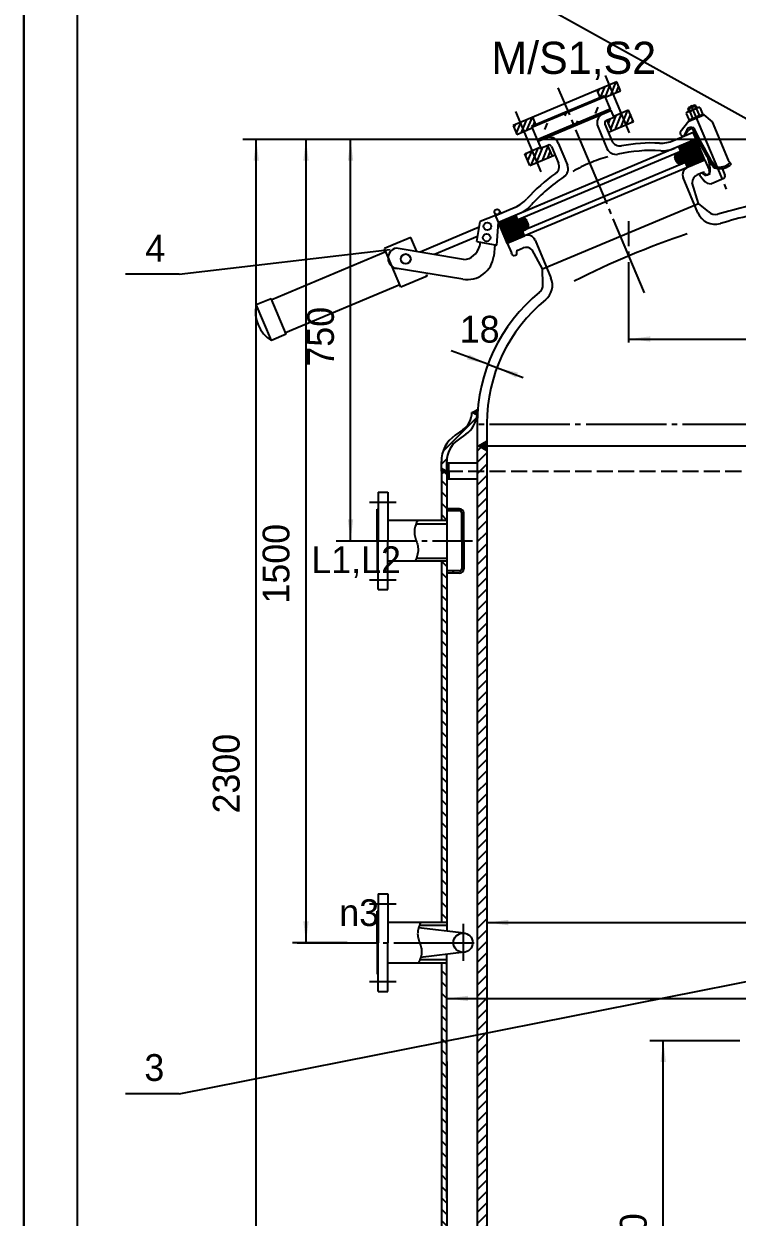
# Model space of a CAD drawing. Extents: x -917 to 561, y -220 to 621.
# Drawn here: x -32.8 to 100.4, y 216.4 to 439.2 of the extents above; entities that cross this region are included whole.
import ezdxf

# ---------------------------------------------------------------- set-up
doc = ezdxf.new("R2010")
doc.units = 0
doc.linetypes.add('DASHDOT', pattern=[18, 15, -1, 1, -1])
doc.linetypes.add('DASHED', pattern=[4, 3, -1])
doc.layers.get('0').update_dxf_attribs({"linetype": 'CONTINUOUS'})
for name, color, linetype in [('1', 7, 'CONTINUOUS'), ('2', 94, 'DASHDOT'), ('3', 2, 'DASHED'), ('70', 8, 'CONTINUOUS'), ('85', 7, 'CONTINUOUS')]:
    doc.layers.add(name, color=color, linetype=linetype)
doc.styles.get("Standard").update_dxf_attribs({"font": 'isocp.shx', "width": 0.707, "bigfont": 'hztxt.shx'})
doc.styles.add('STYLE1', font='cadt_en.shx', dxfattribs={"width": 0.799282, "bigfont": 'cadt_hz.shx'})
doc.styles.add('STYLE27', font='cadt_en.shx', dxfattribs={"width": 1.114043, "bigfont": 'cadt_hz.shx'})
doc.styles.add('STYLE28', font='cadt_en.shx', dxfattribs={"width": 1.115263, "bigfont": 'cadt_hz.shx'})
doc.dimstyles.get("Standard").update_dxf_attribs({"dimtxt": 3.5, "dimasz": 4, "dimexe": 2, "dimexo": 0, "dimgap": 1, "dimtad": 1, "dimtoh": 1, "dimdec": 4, "dimzin": 0, "dimtxsty": 'STANDARD', "dimcen": 0, "dimazin": 3, "dimtfac": 1, "dimtdec": 4, "dimtmove": 0, "dimatfit": 3, "dimtolj": 1, "dimtzin": 0})

# ---------------------------------------------------------------- blocks, each defined once
blk = doc.blocks.new('*U8')
for p, q in [((53.52, 361.19), (52.51, 360.18)), ((53.65, 361.04), (52.69, 360.07)), ((53.65, 360.13), (52.93, 360.85)), ((53.65, 360.41), (53.11, 360.95)), ((53.65, 360.7), (53.29, 361.06)), ((53.65, 360.98), (53.47, 361.16)), ((53.65, 361.26), (53.65, 361.26, 1)), ((52.18, 360.41), (52.15, 360.38)), ((52.43, 360.22), (52.22, 360.43)), ((52.85, 360.8), (52.33, 360.28)), ((53.1, 359.84), (52.4, 360.54)), ((53.65, 359.56), (52.58, 360.64)), ((53.65, 359.85), (52.75, 360.75)), ((53.65, 360.76), (52.87, 359.97)), ((53.65, 360.47), (53.05, 359.87)), ((53.65, 360.19), (53.23, 359.76)), ((53.65, 359.91), (53.4, 359.66)), ((53.65, 359.62), (53.58, 359.56))]:
    blk.add_line(p, q)
blk = doc.blocks.new('*U9')
for p, q in [((51.09, 366.68), (51.04, 366.63)), ((51.21, 366.53), (51.07, 366.67)), ((51.76, 367.07), (51.22, 366.53)), ((51.88, 366.14), (51.25, 366.77)), ((51.94, 366.96), (51.4, 366.42)), ((51.91, 366.4), (51.43, 366.88)), ((51.92, 366.66), (51.58, 366.32)), ((51.92, 366.67), (51.61, 366.98)), ((51.9, 366.36), (51.76, 366.22)), ((51.94, 366.93), (51.79, 367.08, 1))]:
    blk.add_line(p, q)
blk = doc.blocks.new('*U10')
for p, q in [((45.15, 355.93), (45.29, 356.07)), ((45.15, 355.65), (45.47, 355.97)), ((45.64, 355.41), (45.15, 355.9)), ((45.15, 355.37), (45.65, 355.86)), ((45.46, 355.31), (45.15, 355.62)), ((45.28, 355.21), (45.15, 355.34)), ((45.82, 355.52), (45.24, 356.1)), ((45.26, 355.19), (45.83, 355.76)), ((46, 355.62), (45.91, 355.71, 1)), ((45.93, 355.58), (46.01, 355.66))]:
    blk.add_line(p, q)
blk = doc.blocks.new('*U14')
for p, q in [((45.72, 355.46), (46.15, 355.02)), ((46.15, 352.9), (45.15, 353.9)), ((46.15, 350.78), (45.15, 351.78)), ((46.15, 348.66), (45.15, 349.66)), ((46.15, 346.54), (45.15, 347.54)), ((46.57, 348.24), (46.17, 348.64)), ((48.74, 348.19), (48.29, 348.64)), ((49.35, 347.58), (48.91, 348.03)), ((49.35, 345.46), (48.95, 345.86)), ((49.35, 343.34), (48.95, 343.74)), ((48.95, 341.62), (49.35, 341.22)), ((48.95, 339.5), (49.35, 339.1)), ((47.57, 336.64), (47.17, 337.04, 1)), ((48.95, 337.38), (49.26, 337.07))]:
    blk.add_line(p, q)
blk = doc.blocks.new('*U46')
for p, q in [((45.48, 359.41), (51.76, 365.69)), ((51.85, 359.41), (52.58, 360.14)), ((51.85, 357.29), (53.65, 359.09)), ((45.15, 356.96), (46.18, 357.99)), ((51.85, 355.17), (53.65, 356.97)), ((45.99, 355.67), (46.15, 355.84)), ((51.85, 353.05), (53.65, 354.85)), ((51.85, 350.93), (53.65, 352.73)), ((51.85, 348.81), (53.65, 350.61)), ((51.85, 346.69), (53.65, 348.49)), ((51.85, 344.56), (53.65, 346.36)), ((51.85, 342.44), (53.65, 344.24)), ((51.85, 340.32), (53.65, 342.12)), ((51.85, 338.2), (53.65, 340)), ((51.85, 336.08), (53.65, 337.88)), ((51.85, 333.96), (53.65, 335.76)), ((51.85, 331.84), (53.65, 333.64)), ((51.85, 329.72), (53.65, 331.52)), ((51.85, 327.59), (53.65, 329.39)), ((51.85, 325.47), (53.65, 327.27)), ((51.85, 323.35), (53.65, 325.15)), ((51.85, 321.23), (53.65, 323.03)), ((51.85, 319.11), (53.65, 320.91)), ((51.85, 316.99), (53.65, 318.79)), ((51.85, 314.87), (53.65, 316.67)), ((51.85, 312.75), (53.65, 314.55)), ((51.85, 310.62), (53.65, 312.42)), ((51.85, 308.5), (53.65, 310.3)), ((51.85, 306.38), (53.65, 308.18)), ((51.85, 304.26), (53.65, 306.06)), ((51.85, 302.14), (53.65, 303.94)), ((51.85, 300.02), (53.65, 301.82)), ((51.85, 297.9), (53.65, 299.7)), ((51.85, 295.77), (53.65, 297.57)), ((51.85, 293.65), (53.65, 295.45)), ((51.85, 291.53), (53.65, 293.33)), ((51.85, 289.41), (53.65, 291.21)), ((51.85, 287.29), (53.65, 289.09)), ((51.85, 285.17), (53.65, 286.97)), ((51.85, 283.05), (53.65, 284.85)), ((51.85, 280.93), (53.65, 282.73)), ((51.85, 278.8), (53.65, 280.6)), ((51.85, 276.68), (53.65, 278.48)), ((51.85, 274.56), (53.65, 276.36)), ((51.85, 272.44), (53.65, 274.24)), ((51.85, 270.32), (53.65, 272.12)), ((51.85, 268.2), (53.65, 270)), ((51.85, 266.08), (53.65, 267.88)), ((51.85, 263.95), (53.65, 265.75)), ((51.85, 261.83), (53.65, 263.63)), ((51.85, 259.71), (53.65, 261.51)), ((51.85, 257.59), (53.65, 259.39)), ((51.85, 255.47), (53.65, 257.27)), ((51.85, 253.35), (53.65, 255.15)), ((51.85, 251.23), (53.65, 253.03)), ((51.85, 249.11), (53.65, 250.91)), ((51.85, 246.98), (53.65, 248.78)), ((51.85, 244.86), (53.65, 246.66)), ((51.85, 242.74), (53.65, 244.54)), ((51.85, 240.62), (53.65, 242.42)), ((51.85, 238.5), (53.65, 240.3)), ((51.85, 236.38), (53.65, 238.18)), ((51.85, 234.26), (53.65, 236.06)), ((51.85, 232.13), (53.65, 233.93)), ((51.85, 230.01), (53.65, 231.81)), ((51.85, 227.89), (53.65, 229.69)), ((53.06, 226.98), (53.65, 227.57, 1))]:
    blk.add_line(p, q)
blk = doc.blocks.new('*U49')
for p, q in [((45.82, 225.74), (46.15, 225.41)), ((45.15, 224.28), (46.15, 223.28)), ((45.15, 222.16), (46.15, 221.16)), ((45.15, 220.04), (46.15, 219.04)), ((45.15, 217.92), (46.15, 216.92)), ((45.15, 215.8), (46.15, 214.8)), ((46.15, 212.68), (45.15, 213.68)), ((45.15, 211.56), (46.15, 210.56)), ((45.15, 209.44), (46.15, 208.44)), ((45.15, 207.31), (46.15, 206.31)), ((45.15, 205.19), (46.15, 204.19)), ((46.15, 202.07), (45.15, 203.07)), ((45.15, 200.95), (46.15, 199.95)), ((45.15, 198.83), (46.15, 197.83)), ((45.15, 196.71), (46.15, 195.71)), ((45.15, 194.59), (46.15, 193.59)), ((45.15, 192.47), (46.15, 191.47, 1))]:
    blk.add_line(p, q)
blk = doc.blocks.new('*U50')
for p, q in [((46.15, 263.59), (45.9, 263.84)), ((46.15, 261.47), (45.15, 262.47)), ((46.15, 259.35), (45.15, 260.35)), ((45.15, 258.23), (46.15, 257.23)), ((45.15, 256.1), (46.15, 255.1)), ((46.15, 252.98), (45.15, 253.98)), ((45.15, 251.86), (46.15, 250.86)), ((46.15, 248.74), (45.15, 249.74)), ((45.15, 247.62), (46.15, 246.62)), ((45.15, 245.5), (46.15, 244.5)), ((46.15, 242.38), (45.15, 243.38)), ((45.15, 241.26), (46.15, 240.26)), ((46.15, 238.13), (45.15, 239.13)), ((45.15, 237.01), (46.15, 236.01)), ((46.15, 233.89), (45.15, 234.89)), ((46.15, 231.77), (45.15, 232.77)), ((46.15, 229.65), (45.15, 230.65)), ((45.15, 228.53), (46.15, 227.53)), ((45.15, 226.41), (45.82, 225.74, 1))]:
    blk.add_line(p, q)
blk = doc.blocks.new('*U51')
for p, q in [((45.15, 338.84), (46.15, 337.84)), ((46.15, 335.71), (45.15, 336.71)), ((45.15, 334.59), (46.15, 333.59)), ((46.15, 331.47), (45.15, 332.47)), ((46.15, 329.35), (45.15, 330.35)), ((45.15, 328.23), (46.15, 327.23)), ((46.15, 325.11), (45.15, 326.11)), ((45.15, 323.99), (46.15, 322.99)), ((46.15, 320.87), (45.15, 321.87)), ((45.15, 319.74), (46.15, 318.74)), ((45.15, 317.62), (46.15, 316.62)), ((46.15, 314.5), (45.15, 315.5)), ((45.15, 313.38), (46.15, 312.38)), ((46.15, 310.26), (45.15, 311.26)), ((45.15, 309.14), (46.15, 308.14)), ((46.15, 306.02), (45.15, 307.02)), ((45.15, 304.9), (46.15, 303.9)), ((46.15, 301.77), (45.15, 302.77)), ((46.15, 299.65), (45.15, 300.65)), ((45.15, 298.53), (46.15, 297.53)), ((46.15, 295.41), (45.15, 296.41)), ((45.15, 294.29), (46.15, 293.29)), ((46.15, 291.17), (45.15, 292.17)), ((46.15, 289.05), (45.15, 290.05)), ((45.15, 287.92), (46.15, 286.92)), ((45.15, 285.8), (46.15, 284.8)), ((45.15, 283.68), (46.15, 282.68)), ((46.15, 280.56), (45.15, 281.56)), ((45.15, 279.44), (46.15, 278.44)), ((45.15, 277.32), (46.15, 276.32)), ((45.15, 275.2), (46.15, 274.2)), ((46.15, 272.08), (45.15, 273.08, 1))]:
    blk.add_line(p, q)
blk = doc.blocks.new('*U55')
for p, q in [((51.85, 225.77), (53.06, 226.98)), ((51.85, 223.65), (53.65, 225.45)), ((51.85, 221.53), (53.65, 223.33)), ((51.85, 219.41), (53.65, 221.21)), ((51.85, 217.29), (53.65, 219.09)), ((51.85, 215.16), (53.65, 216.96)), ((51.85, 213.04), (53.65, 214.84)), ((51.85, 210.92), (53.65, 212.72)), ((51.85, 208.8), (53.65, 210.6)), ((51.85, 206.68), (53.65, 208.48)), ((51.85, 204.56), (53.65, 206.36)), ((51.85, 202.44), (53.65, 204.24)), ((51.85, 200.32), (53.65, 202.12)), ((51.85, 198.19), (53.65, 199.99)), ((51.85, 196.07), (53.65, 197.87)), ((51.85, 193.95), (53.65, 195.75)), ((51.85, 191.83), (53.65, 193.63)), ((51.85, 189.71), (53.65, 191.51)), ((51.85, 187.59), (53.65, 189.39)), ((51.85, 185.47), (53.65, 187.27)), ((51.85, 183.34), (53.65, 185.14)), ((51.85, 181.22), (53.65, 183.02)), ((51.85, 179.1), (53.65, 180.9)), ((51.85, 176.98), (53.65, 178.78, 1))]:
    blk.add_line(p, q)
blk = doc.blocks.new('*U69')
for p, q in [((40.29, 345.36), (40.22, 345.1)), ((40.37, 345.62), (40.29, 345.36)), ((40.46, 345.86), (40.37, 345.62)), ((40.54, 346.08), (40.46, 345.86)), ((40.62, 346.27), (40.54, 346.08)), ((40.69, 346.44), (40.62, 346.27, 1)), ((40.13, 344.56), (40.12, 344.31)), ((40.12, 344.31), (40.13, 344.06)), ((40.17, 344.83), (40.13, 344.56)), ((40.13, 344.06), (40.16, 343.81)), ((40.16, 343.81), (40.2, 343.57)), ((40.22, 345.1), (40.17, 344.83)), ((40.2, 343.57), (40.26, 343.33)), ((40.26, 343.33), (40.33, 343.1)), ((40.33, 343.1), (40.4, 342.87)), ((40.4, 342.87), (40.48, 342.64)), ((40.48, 342.64), (40.55, 342.41)), ((40.55, 342.41), (40.62, 342.18)), ((40.62, 342.18), (40.69, 341.95)), ((40.69, 341.95), (40.75, 341.71)), ((40.75, 341.71), (40.79, 341.47)), ((40.79, 341.47), (40.82, 341.22)), ((40.82, 341.22), (40.83, 340.97)), ((40.83, 340.97), (40.82, 340.72)), ((40.33, 339), (40.27, 338.84)), ((40.41, 339.2), (40.33, 339)), ((40.5, 339.42), (40.41, 339.2)), ((40.58, 339.66), (40.5, 339.42)), ((40.66, 339.92), (40.58, 339.66)), ((40.73, 340.18), (40.66, 339.92)), ((40.79, 340.45), (40.73, 340.18)), ((40.82, 340.72), (40.79, 340.45))]:
    blk.add_line(p, q)
blk = doc.blocks.new('*D74')
for p, q in [((25.7, 417.64), (30.79, 417.64, 1)), ((28.2, 342.64), (28.2, 417.64)), ((25.5, 342.64), (30.7, 342.64))]:
    blk.add_line(p, q)
for points in [[(28.2, 417.64), (28.7, 413.64), (27.7, 413.64)], [(28.2, 342.64), (27.7, 346.64), (28.7, 346.64)]]:
    blk.add_solid(points)
at = {"style": 'STYLE1'}
blk.add_text('750', height=5, rotation=90, dxfattribs=at).set_placement((25.1, 375.17))
blk = doc.blocks.new('*U75')
blk.add_line((53.84, 375.61), (47, 378.15))
blk.add_solid([(53.84, 375.61), (49.92, 376.53), (50.26, 377.47)])
blk = doc.blocks.new('*U76')
blk.add_line((53.83, 375.61), (60.45, 373.14))
blk.add_solid([(55.52, 374.98), (59.45, 374.05), (59.1, 373.11)])
blk = doc.blocks.new('*D77')
for p, q in [((141.15, 377.83), (141.15, 384.01, 1)), ((80.15, 379.67), (80.15, 382.83)), ((80.15, 380.33), (141.15, 380.33))]:
    blk.add_line(p, q)
for points in [[(80.15, 380.33), (84.15, 380.83), (84.15, 379.83)], [(141.15, 380.33), (137.15, 379.83), (137.15, 380.83)]]:
    blk.add_solid(points)
at = {"style": 'STYLE1'}
blk.add_text('610', height=5, dxfattribs=at).set_placement((107.44, 383.42))
blk = doc.blocks.new('*D81')
for p, q in [((236.15, 355.64), (236.15, 254.73)), ((46.15, 249.82), (46.15, 259.73)), ((46.15, 257.23), (236.15, 257.23))]:
    blk.add_line(p, q)
for points in [[(46.15, 257.23), (50.15, 257.73), (50.15, 256.73)], [(236.15, 257.23), (232.15, 256.73), (232.15, 257.73)]]:
    blk.add_solid(points)
at = {"insert": (147.96, 258.66), "char_height": 5, "attachment_point": 7, "style": 'STYLE27'}
blk.add_mtext('%%c1900', dxfattribs=at)
blk = doc.blocks.new('*D82')
for p, q in [((53.65, 360.39), (53.65, 268.89)), ((228.65, 360.39), (228.65, 268.89)), ((53.65, 271.39), (228.65, 271.39))]:
    blk.add_line(p, q)
for points in [[(53.65, 271.39), (57.65, 271.89), (57.65, 270.89)], [(228.65, 271.39), (224.65, 270.89), (224.65, 271.89)]]:
    blk.add_solid(points)
at = {"insert": (147.96, 272.82), "char_height": 5, "attachment_point": 7, "style": 'STYLE28'}
blk.add_mtext('%%c1750', dxfattribs=at)
blk = doc.blocks.new('*U93')
for p, q in [((40.74, 269.56), (40.73, 269.3)), ((40.77, 269.83), (40.74, 269.56)), ((40.82, 270.09), (40.77, 269.83)), ((40.89, 270.36), (40.82, 270.09)), ((40.97, 270.61), (40.89, 270.36)), ((41.05, 270.86), (40.97, 270.61)), ((41.13, 271.08), (41.05, 270.86)), ((41.21, 271.27), (41.13, 271.08)), ((41.28, 271.44), (41.21, 271.27, 1)), ((40.73, 269.3), (40.74, 269.05)), ((40.74, 269.05), (40.77, 268.81)), ((40.77, 268.81), (40.82, 268.57)), ((40.82, 268.57), (40.88, 268.33)), ((40.88, 268.33), (40.94, 268.1)), ((40.94, 268.1), (41.02, 267.87)), ((41.02, 267.87), (41.1, 267.64)), ((41.1, 267.64), (41.17, 267.41)), ((41.17, 267.41), (41.25, 267.18)), ((41.25, 267.18), (41.31, 266.95)), ((41.37, 265.19), (41.3, 264.92)), ((41.31, 266.95), (41.37, 266.71)), ((41.37, 266.71), (41.42, 266.47)), ((41.42, 265.45), (41.37, 265.19)), ((41.42, 266.47), (41.45, 266.23)), ((41.45, 265.72), (41.42, 265.45)), ((41.45, 266.23), (41.46, 265.98)), ((41.46, 265.98), (41.45, 265.72)), ((40.98, 264.01), (40.91, 263.84)), ((41.06, 264.2), (40.98, 264.01)), ((41.14, 264.42), (41.06, 264.2)), ((41.22, 264.66), (41.14, 264.42)), ((41.3, 264.92), (41.22, 264.66))]:
    blk.add_line(p, q)
blk = doc.blocks.new('*D94')
for p, q in [((17.39, 417.64), (104.36, 417.64, 1)), ((19.89, 267.64), (19.89, 417.64)), ((27.59, 267.64), (17.39, 267.64))]:
    blk.add_line(p, q)
for points in [[(19.89, 417.64), (20.39, 413.64), (19.39, 413.64)], [(19.89, 267.64), (19.39, 271.64), (20.39, 271.64)]]:
    blk.add_solid(points)
at = {"style": 'STYLE1'}
blk.add_text('1500', height=5, rotation=90, dxfattribs=at).set_placement((16.79, 330.94))
blk = doc.blocks.new('*D96')
for p, q in [((8.1, 417.64), (41.55, 417.64, 1)), ((10.6, 187.64), (10.6, 417.64))]:
    blk.add_line(p, q)
blk.add_solid([(10.6, 417.64), (11.1, 413.64), (10.1, 413.64)])
at = {"style": 'STYLE1'}
blk.add_text('2300', height=5, rotation=90, dxfattribs=at).set_placement((7.5, 291.76))
blk = doc.blocks.new('*D185')
for p, q in [((100.84, 249.34), (84.07, 249.34)), ((86.57, 169.34), (86.57, 249.34)), ((140.53, 169.34), (84.07, 169.34))]:
    blk.add_line(p, q)
for points in [[(86.57, 249.34), (87.07, 245.34), (86.07, 245.34)], [(86.57, 169.34), (86.07, 173.34), (87.07, 173.34)]]:
    blk.add_solid(points)
at = {"style": 'STYLE1'}
blk.add_text('800', height=5, rotation=90, dxfattribs=at).set_placement((83.47, 205.98))
blk = doc.blocks.new('*U187')
for p, q in [((76.63, 427.78), (75.71, 425.53)), ((77.67, 428.22), (76.71, 425.86)), ((74.54, 426.9), (74.35, 426.44)), ((75.59, 427.34), (74.79, 425.39)), ((78.24, 427.5), (77.75, 426.3)), ((74.35, 423.61), (73.87, 422.44)), ((91.29, 423.49), (91.55, 422.86)), ((92.39, 423.95), (92.66, 423.32)), ((60.98, 421.21), (60.02, 418.85)), ((62.03, 421.64), (61.06, 419.29)), ((68.39, 422.47), (68.2, 422.01)), ((70.55, 421.05), (70.37, 420.59)), ((76.6, 421.37), (76.28, 420.57)), ((77.75, 422.07), (76.72, 419.52)), ((78.8, 422.51), (77.51, 419.36)), ((79.84, 422.94), (78.56, 419.8)), ((80.44, 422.29), (79.6, 420.24)), ((80.87, 421.24), (80.64, 420.68)), ((58.9, 420.33), (58.69, 419.82)), ((59.94, 420.77), (59.13, 418.78)), ((62.27, 420.12), (62.58, 420.89)), ((64.89, 420.62), (64.41, 419.44, 1)), ((89.89, 415.34), (90.43, 416.65)), ((90.16, 416.54), (91.47, 416)), ((90.28, 415.5), (90.82, 416.81)), ((90.55, 416.7), (91.86, 416.17)), ((90.67, 415.67), (91.21, 416.98)), ((90.94, 416.87), (92.25, 416.33)), ((91.07, 415.83), (91.6, 417.14)), ((91.34, 417.03), (92.64, 416.5)), ((91.46, 416), (91.99, 417.31)), ((91.73, 417.2), (93.04, 416.66)), ((91.84, 413.77), (93.02, 416.66)), ((91.85, 416.16), (92.38, 417.47)), ((92.12, 417.36), (92.95, 417.02)), ((92.24, 416.33), (92.73, 417.54)), ((92.51, 417.52), (92.79, 417.41)), ((92.63, 416.49), (92.9, 417.15)), ((93.02, 416.66), (93.06, 416.76)), ((93.04, 416.66), (93.12, 416.63)), ((61.07, 415.06), (60.88, 414.61)), ((61.32, 413.57), (62.11, 415.5)), ((63.15, 415.93), (61.87, 412.79)), ((62.91, 413.23), (64.09, 416.11)), ((65.04, 416.33), (63.95, 413.67)), ((65, 414.11), (65.48, 415.29)), ((88.75, 414.14), (89.1, 415)), ((91.22, 413.51), (88.76, 414.52)), ((88.88, 414.79), (91.61, 413.68)), ((88.91, 413.73), (89.5, 415.18)), ((89.08, 413.35), (89.89, 415.34)), ((92, 413.84), (89.13, 415.01)), ((89.31, 413.11), (90.28, 415.5)), ((89.52, 416.15), (90.69, 415.68)), ((92.4, 414.01), (89.52, 415.18)), ((89.55, 416.09), (89.64, 416.32)), ((89.58, 412.99), (90.67, 415.67)), ((89.68, 415.76), (90.3, 415.51)), ((89.71, 415.69), (90.04, 416.49)), ((89.77, 416.37), (91.08, 415.84)), ((89.85, 415.37), (89.91, 415.35)), ((89.9, 412.98), (91.07, 415.83)), ((89.91, 415.35), (92.79, 414.17)), ((90.28, 413.12), (91.46, 416)), ((93.18, 414.33), (90.3, 415.51)), ((90.67, 413.28), (91.85, 416.16)), ((90.69, 415.68), (93.57, 414.5)), ((91.06, 413.45), (92.24, 416.33)), ((91.08, 415.84), (93.94, 414.67)), ((91.45, 413.61), (92.63, 416.49)), ((93.77, 415.06), (91.47, 416)), ((91.86, 416.17), (93.61, 415.45)), ((92.24, 413.94), (93.23, 416.37)), ((93.44, 415.85), (92.25, 416.33)), ((92.63, 414.1), (93.39, 415.97)), ((92.64, 416.5), (93.28, 416.24)), ((92.87, 413.12), (93.41, 414.43)), ((93.02, 414.27), (93.56, 415.58)), ((93.18, 414.33), (94.27, 413.89)), ((93.27, 413.29), (93.8, 414.6)), ((93.41, 414.43), (93.72, 415.19)), ((93.57, 414.5), (94.1, 414.28)), ((93.66, 413.45), (94.05, 414.41)), ((93.8, 414.6), (93.88, 414.8)), ((88.74, 414.2), (90.83, 413.35)), ((90.44, 413.18), (88.87, 413.83)), ((90.05, 413.02), (89.04, 413.43)), ((90.83, 413.35), (92.14, 412.81)), ((90.83, 413.02), (91.75, 412.65)), ((90.86, 412.96), (91.06, 413.45)), ((91, 412.63), (91.36, 412.49)), ((91.03, 412.57), (91.45, 413.61)), ((91.22, 413.51), (92.53, 412.98)), ((91.31, 412.47), (91.84, 413.77)), ((91.61, 413.68), (92.92, 413.14)), ((91.7, 412.63), (92.24, 413.94)), ((92, 413.84), (93.31, 413.31)), ((92.09, 412.79), (92.63, 414.1)), ((92.4, 414.01), (93.7, 413.47)), ((92.48, 412.96), (93.02, 414.27)), ((92.79, 414.17), (94.1, 413.64)), ((94.05, 413.62), (94.21, 414.02)), ((57.82, 401.87), (58.35, 403.18)), ((58.21, 402.03), (58.74, 403.34)), ((58.48, 403.23), (59.3, 402.9)), ((58.6, 402.2), (59.09, 403.39)), ((58.87, 403.39), (59.13, 403.29)), ((55.86, 402.03), (57.05, 401.54)), ((55.9, 401.94), (56, 402.19)), ((56.03, 401.64), (56.66, 401.38)), ((56.07, 401.55), (56.4, 402.35)), ((56.13, 402.24), (57.44, 401.71)), ((56.19, 401.25), (56.27, 401.22)), ((56.23, 401.15), (56.25, 401.21)), ((56.25, 401.21), (56.79, 402.52)), ((59.15, 400.04), (56.27, 401.22)), ((56.39, 400.76), (56.64, 401.37)), ((56.52, 402.41), (57.83, 401.87)), ((56.56, 400.37), (57.03, 401.54)), ((56.64, 401.37), (57.18, 402.68)), ((56.66, 401.38), (59.54, 400.2)), ((56.72, 399.98), (57.43, 401.7)), ((56.89, 399.59), (57.82, 401.87)), ((56.91, 402.57), (58.22, 402.04)), ((57.03, 401.54), (57.57, 402.85)), ((57.05, 399.2), (58.21, 402.03)), ((59.93, 400.37), (57.05, 401.54)), ((57.3, 402.74), (58.61, 402.2)), ((57.42, 399.31), (58.6, 402.2)), ((57.43, 401.7), (57.96, 403.01)), ((57.44, 401.71), (60.32, 400.53)), ((57.7, 402.9), (59.01, 402.37)), ((57.81, 399.48), (58.99, 402.36)), ((60.71, 400.7), (57.83, 401.87)), ((58.09, 403.06), (59.4, 402.53)), ((58.21, 399.64), (59.38, 402.52)), ((61.08, 400.87), (58.22, 402.04)), ((58.6, 399.81), (59.77, 402.69)), ((58.61, 402.2), (61.31, 401.1)), ((58.99, 402.36), (59.25, 403)), ((58.99, 399.97), (60.16, 402.85)), ((61.41, 401.38), (59.01, 402.37)), ((59.38, 400.14), (60.5, 402.88)), ((59.38, 402.52), (59.42, 402.61)), ((59.4, 402.53), (61.41, 401.71)), ((59.77, 400.3), (60.78, 402.78)), ((61.26, 402.09), (59.79, 402.69)), ((60.16, 400.47), (61.02, 402.58)), ((61.09, 402.49), (60.19, 402.85)), ((60.55, 400.63), (61.2, 402.22)), ((60.94, 400.79), (61.37, 401.83)), ((58.76, 399.87), (56.36, 400.86)), ((56.52, 400.46), (58.37, 399.71)), ((57.97, 399.55), (56.68, 400.07)), ((57.58, 399.38), (56.85, 399.68)), ((57.01, 399.29), (57.19, 399.22)), ((57.18, 398.9), (58.11, 398.52)), ((57.19, 399.22), (58.5, 398.68)), ((57.22, 398.81), (57.42, 399.31)), ((57.38, 398.42), (57.81, 399.48)), ((57.58, 399.38), (58.89, 398.85)), ((57.67, 398.33), (58.21, 399.64)), ((57.97, 399.55), (59.28, 399.01)), ((58.06, 398.5), (58.6, 399.81)), ((58.37, 399.71), (59.67, 399.18)), ((58.45, 398.66), (58.99, 399.97)), ((58.76, 399.87), (60.07, 399.34)), ((58.84, 398.83), (59.38, 400.14)), ((59.15, 400.04), (60.46, 399.5)), ((59.24, 398.99), (59.77, 400.3)), ((59.54, 400.2), (60.61, 399.77)), ((59.63, 399.16), (60.16, 400.47)), ((59.93, 400.37), (60.45, 400.16)), ((60.02, 399.32), (60.4, 400.26)), ((60.41, 399.48), (60.57, 399.87)), ((57.34, 398.51), (57.72, 398.35))]:
    blk.add_line(p, q)
at = {"layer": '2'}
for p, q in [((75.71, 429.52), (80.21, 418.83, 6.28)), ((91.73, 423.99), (98.62, 407.58)), ((59.01, 422.8), (63.75, 411.54))]:
    blk.add_line(p, q, dxfattribs=at)
at = {"layer": '70'}
for p, q in [((77.9, 428.31), (58.54, 420.18)), ((78.6, 426.65), (77.9, 428.31)), ((75.63, 425.73), (61.98, 420)), ((75.7, 425.55), (62.06, 419.81)), ((74.8, 425.38), (74.22, 426.76)), ((75.63, 425.73), (76.67, 423.24)), ((75.74, 425.45), (78.6, 426.65)), ((76.67, 423.24), (63.03, 417.51)), ((76.79, 422.96), (76.67, 423.24)), ((93.21, 423.55), (91, 422.63)), ((92.66, 423.85), (91.18, 423.23)), ((91.29, 423.49), (91.18, 423.23)), ((91.18, 423.23), (91.37, 422.78)), ((92.39, 423.95), (91.29, 423.49)), ((92.66, 423.85), (92.39, 423.95)), ((92.66, 423.85), (92.84, 423.4)), ((92.79, 423.26), (93.28, 422.09, 6.28)), ((93.42, 423.53), (93.21, 423.55)), ((93.42, 423.53), (93.91, 422.36, 6.28)), ((62.81, 420.35), (62.23, 421.73)), ((63.14, 417.23), (76.79, 422.96)), ((76.79, 422.96), (75.31, 422.34)), ((76.79, 422.96), (77.33, 421.67)), ((91.33, 421.02), (89.75, 418.97)), ((91, 422.63), (90.87, 422.45)), ((90.87, 422.45), (91.36, 421.29, 6.28)), ((94.08, 422.31), (91.28, 421.14)), ((91.33, 421.02), (91.28, 421.14)), ((91.33, 421.02), (94.13, 422.2)), ((91.57, 421.26), (91.36, 421.29)), ((91.51, 422.72), (92, 421.56)), ((93.78, 422.19), (91.57, 421.26)), ((93.91, 422.36), (93.78, 422.19, 6.28)), ((94.13, 422.2), (94.08, 422.31)), ((94.13, 422.2), (95.68, 420.87)), ((58.54, 420.18), (59.24, 418.52)), ((59.24, 418.52), (62.1, 419.72)), ((61.98, 420), (63.03, 417.51, 6.28)), ((74.35, 419.99), (76.07, 415.9, 6.28)), ((75.68, 420.44), (76.98, 417.34, 6.28)), ((92.16, 418.9), (88.49, 417.35)), ((90.97, 419.4), (90.42, 418.18, 6.28)), ((90.42, 418.18), (91.21, 419.22)), ((92.71, 417.61), (92.16, 418.9, 6.28)), ((92.16, 418.9), (92.19, 418.82)), ((95.68, 420.87), (98.69, 413.69)), ((93.09, 416.69), (56.21, 401.19)), ((63.03, 417.51), (63.14, 417.23)), ((63.14, 417.23), (64.62, 417.85)), ((63.14, 417.23), (63.69, 415.94)), ((66.98, 416.89), (68.69, 412.8)), ((92.71, 417.61), (84.12, 414)), ((89.22, 415.06), (93.09, 416.69, 6.28)), ((93.09, 416.69), (92.71, 417.61, 6.28)), ((93.94, 414.66), (93.09, 416.69, 6.28)), ((93.94, 414.66), (57.07, 399.16)), ((88.73, 415.94), (59.8, 403.78, 6.28)), ((65.72, 416.25), (67.02, 413.16)), ((89.87, 415.33), (89.48, 416.25, 6.28)), ((93.94, 414.66), (90.07, 413.03)), ((94.33, 413.73), (93.94, 414.66)), ((94.33, 413.73), (57.45, 398.24)), ((89.02, 413.46), (88.79, 414.01, 6.28)), ((91.1, 412.38), (90.72, 413.3)), ((94.33, 413.73), (91.1, 412.38)), ((94.33, 413.73), (95.11, 411.89)), ((97.56, 412.16), (98.08, 410.93, 6.28)), ((98.69, 413.69), (99.26, 412.94)), ((99.22, 412.99), (98.97, 412.71)), ((94, 411.43), (92.89, 410.96, 6.28)), ((93.32, 410.96), (94.23, 409.83)), ((93.79, 411.28), (94.34, 410.93)), ((95.18, 411.71), (95.11, 411.89)), ((97.87, 410.29), (95.56, 409.32)), ((93.17, 405.65), (91.99, 409.51)), ((55.83, 402.12), (64.41, 405.72)), ((64.04, 393.42), (93.17, 405.65)), ((55.28, 403.41), (52.37, 402.26)), ((55.09, 403.87), (55.32, 403.33)), ((55.83, 402.12), (55.21, 403.59)), ((55.28, 403.41), (58.96, 404.95)), ((56.01, 404.25), (56.21, 403.79)), ((59.44, 402.55), (59.05, 403.47, 6.28)), ((52.2, 401.18), (41.17, 396.55, 6.28)), ((51.79, 398.55), (52.37, 402.26)), ((55.51, 397.86), (55.83, 402.12)), ((56.21, 401.19), (55.83, 402.12)), ((60.09, 402.82), (56.21, 401.19)), ((57.07, 399.16), (56.21, 401.19, 6.28)), ((61.37, 401.84), (61.13, 402.39)), ((39.46, 399.29), (36.19, 397.91)), ((40.57, 396.65), (39.46, 399.29)), ((51.93, 399.47), (43.89, 396.09)), ((57.07, 399.16), (60.94, 400.79)), ((57.45, 398.24), (57.07, 399.16)), ((57.45, 398.24), (60.68, 399.6)), ((60.68, 399.6), (60.29, 400.52, 6.28)), ((34.82, 396.6), (13.49, 387.64)), ((36.19, 397.91), (34.56, 397.22)), ((37.58, 390.03), (34.56, 397.22)), ((49.31, 395.17), (36.72, 397.3)), ((51.79, 398.55), (55.51, 397.86)), ((52.37, 398.44), (52.25, 397.59, 6.28)), ((55.16, 397.93), (54.95, 395.77)), ((57.45, 398.24), (58.23, 396.4)), ((59.33, 396.86), (60.44, 397.33, 6.28)), ((64.04, 393.42), (62.11, 396.96, 6.28)), ((58.31, 396.21), (58.23, 396.4)), ((49.18, 391.5), (36.53, 393.57)), ((42.49, 392.09), (37.58, 390.03, 6.28)), ((42.49, 392.09), (42.38, 392.35)), ((37.41, 390.45), (16.07, 381.49)), ((10.61, 386.75), (13.37, 387.91)), ((16.19, 381.21), (13.37, 387.91)), ((13.42, 380.05), (10.61, 386.75, 6.28)), ((16.19, 381.21), (13.42, 380.05))]:
    blk.add_line(p, q, dxfattribs=at)
for centre, radius in [((55.55, 404.06), 0.5), ((53.75, 401.37), 0.719), ((53.61, 399.25), 0.701), ((38.5, 395.27), 0.928)]:
    blk.add_circle(centre, radius, dxfattribs=at)
for centre, radius, start, end in [((92.99, 420.98), 2.29, 95.1987, 130.3747), ((93.3, 422.93), 0.613, 78.4025, 147.1709), ((76.01, 420.68), 1.8, 112.8195, 202.7867), ((91.38, 422.12), 0.613, 78.4025, 147.1709), ((91.48, 421.89), 0.613, 258.4025, 327.1709), ((91.79, 423.84), 2.29, 275.1987, 310.3747), ((93.4, 422.69), 0.613, 258.4025, 327.1709), ((90.39, 418.83), 0.655, 167.9547, 272.114), ((91.82, 418.77), 1.06, 64.0172, 143.5168), ((91.82, 418.77), 0.761, 71.5322, 143.5168), ((142.11, 442.46), 55.07, 204.6465, 213.2059), ((142.11, 442.46), 54.77, 204.5236, 213.0942), ((65.32, 416.19), 1.8, 22.7867, 112.7539), ((78.46, 417.96), 1.6, 202.7867, 280.6788), ((84.49, 385.94), 30.98, 87.4134, 100.6788), ((86.16, 422.89), 6, 267.4134, 292.7867), ((77.73, 416.59), 1.8, 202.7867, 282.2777), ((84.49, 385.52), 30, 86.9448, 102.2777), ((86.41, 421.47), 6, 266.9448, 292.7867), ((89.53, 414.32), 0.8, 112.7867, 202.7867), ((65.55, 412.54), 1.6, 304.8946, 382.7867), ((67.03, 412.1), 1.8, 303.2957, 382.7867), ((89.76, 413.77), 0.8, 202.7867, 292.7867), ((91.69, 411), 1.5, 112.7867, 202.7867), ((89.14, 411.92), 6.18, 353.8039, 379.6636), ((97.09, 415.45), 3.32, 251.5089, 304.5085), ((97.08, 415.32), 2.89, 252.8529, 313.0913), ((84.19, 385.82), 30.98, 124.8946, 138.16), ((84.49, 385.52), 30, 123.2957, 138.6286), ((93.49, 409.58), 1.5, 112.7867, 182.9878), ((93.76, 410.82), 0.461, 87.1305, 162.9434), ((94.08, 411.24), 0.2, 22.7867, 112.7867), ((95.4, 410.89), 1.58, 215.712, 276.0292), ((94.72, 411.51), 0.5, 202.7867, 382.7867), ((94.52, 411.96), 1.05, 260.1221, 317.6719), ((97.57, 410.74), 0.545, 303.847, 379.8004), ((56.64, 410.48), 6, 292.7867, 318.16), ((57.47, 409.32), 6, 292.7867, 318.6286), ((60.4, 402.08), 0.8, 22.7867, 112.7867), ((60.63, 401.53), 0.8, 292.7867, 382.7867), ((61.26, 398.22), 1.5, 22.7867, 112.7867), ((37.13, 395.41), 1.93, 102.1694, 262.8907), ((49.13, 398.38), 3.22, 273.243, 345.6744), ((58.77, 396.41), 0.5, 202.7867, 382.7867), ((59.41, 396.68), 0.2, 112.7867, 202.7867), ((61.01, 395.94), 1.5, 42.5856, 112.7867), ((49.99, 396.43), 5, 260.6873, 352.4227), ((16.68, 385.36), 6.23, 167.1119, 238.4615)]:
    blk.add_arc(centre, radius, start, end, dxfattribs=at)
at = {"layer": '85'}
for p, q in [((75.7, 425.55), (75.74, 425.45)), ((77.51, 421.75), (75.95, 421.09, 6.28)), ((76.04, 421.13), (76.89, 419.1)), ((80.11, 423.06), (77.44, 421.93)), ((77.44, 421.93), (77.51, 421.75)), ((81.04, 420.85), (80.11, 423.06)), ((81.04, 420.85), (76.34, 418.87, 6.28)), ((60.75, 414.92), (63.42, 416.05)), ((61.68, 412.71), (60.75, 414.92)), ((61.68, 412.71), (66.38, 414.69)), ((63.42, 416.05), (63.5, 415.86)), ((63.5, 415.86), (65.07, 416.52)), ((63.5, 415.86), (65.07, 416.52, 6.28)), ((64.98, 416.48), (65.83, 414.45))]:
    blk.add_line(p, q, dxfattribs=at)
for centre, radius, start, end in [((76.14, 420.63), 0.5, 112.7867, 202.7867), ((65.26, 416.06), 0.5, 22.7867, 112.7867), ((84.49, 385.52), 30, 106.0441, 112.7867), ((84.49, 385.52), 30, 112.7867, 119.5293)]:
    blk.add_arc(centre, radius, start, end, dxfattribs=at)

msp = doc.modelspace()

# ---------------------------------------------------------------- linework, layer by layer
for p, q in [((-32.77011, -220.16859), (-32.77011, 620.83141)), ((-32.77011, 620.83141), (-32.77011, -220.16859, 1)), ((-3.78761, 480.29488), (103.30275, 420.81044, 1)), ((-3.78761, 392.43602), (35.61087, 397.0208, 1)), ((-3.78761, 239.43255), (141.153, 268.1231))]:
    msp.add_line(p, q)
at = {"layer": '1'}
for p, q in [((-22.77011, -210.16859), (-22.77011, 595.83141)), ((93.03977, 403.90061), (90.28894, 410.44883)), ((64.03694, 393.41589), (93.17065, 405.65462)), ((95.07571, 404.043), (93.17065, 405.65462)), ((62.64426, 398.79666), (65.61838, 391.71691)), ((-3.78761, 392.43602), (-13.78761, 392.43602, 1)), ((64.08583, 390.50063), (64.03694, 393.41589)), ((51.02303, 366.63983), (50.853, 366.63983)), ((51.02303, 366.63983), (51.9594, 367.18044)), ((51.02303, 366.63983), (51.89096, 366.13874)), ((49.14731, 363.36323), (47.71154, 362.35789)), ((51.853, 364.59158), (51.853, 360.38983)), ((53.653, 364.59158), (53.653, 360.38983)), ((49.72088, 362.54407), (48.28512, 361.53874, 6.28319)), ((49.72088, 362.54407), (48.28512, 361.53874)), ((52.13873, 360.38983), (53.653, 361.2641, 6.28319)), ((51.853, 360.38983), (51.853, 219.92507, 6.28319)), ((51.853, 360.38983), (136.403, 360.38983)), ((52.13873, 360.38983), (53.653, 359.51557)), ((53.653, 360.38983), (53.653, 219.92507)), ((45.153, 355.63983), (45.153, 357.44298)), ((46.153, 355.63983), (46.153, 357.44298)), ((51.853, 357.13983), (46.153, 357.13983)), ((46.553, 355.63983), (46.553, 357.13983)), ((46.03493, 355.63983), (45.153, 356.14902, 6.28319)), ((46.03493, 355.63983), (45.153, 355.13065)), ((45.153, 355.63983), (46.153, 355.63983)), ((45.153, 355.63983), (45.153, 346.43933)), ((45.153, 355.63983), (45.153, 346.43933)), ((46.153, 355.63983), (46.153, 269.81682)), ((46.153, 355.63983), (46.153, 269.81682)), ((46.553, 355.63983), (46.553, 354.13983)), ((51.853, 354.13983), (46.153, 354.13983)), ((33.3525, 351.73883), (35.1525, 351.73883)), ((33.3525, 351.73883), (33.3525, 342.63983)), ((35.1525, 351.73883), (35.1525, 342.63983)), ((33.153, 348.53933), (33.3525, 348.53933)), ((33.153, 342.63983), (33.153, 348.53933)), ((48.5525, 348.63983), (46.153, 348.63983)), ((48.5531, 348.24083), (46.153, 348.24083)), ((48.9521, 342.63983), (48.9521, 347.84183)), ((49.352, 342.63983), (49.352, 347.84033, 6.28319)), ((46.153, 346.43933), (35.1525, 346.43933, 6.28319)), ((40.4492, 345.83933), (46.153, 345.83933)), ((33.153, 342.63983), (33.153, 336.74033)), ((33.3525, 333.54083), (33.3525, 342.63983)), ((35.1525, 333.54083), (35.1525, 342.63983)), ((48.9521, 342.63983), (48.9521, 337.43783)), ((49.352, 342.63983), (49.352, 337.43933)), ((46.153, 338.84033), (35.1525, 338.84033)), ((40.50309, 339.44033), (46.153, 339.44033)), ((45.153, 338.84033), (45.153, 271.43933)), ((45.153, 338.84033), (45.153, 271.43933)), ((33.153, 336.74033), (33.3525, 336.74033)), ((48.5531, 337.03883), (46.153, 337.03883, 6.28319)), ((48.5525, 336.63983), (46.153, 336.63983)), ((33.3525, 333.54083), (35.1525, 333.54083)), ((33.3525, 276.73883), (35.1525, 276.73883)), ((33.3525, 276.73883), (33.3525, 267.63983)), ((35.1525, 276.73883), (35.1525, 267.63983)), ((33.3525, 273.53933), (33.153, 273.53933)), ((33.153, 267.63983), (33.153, 273.53933)), ((46.153, 271.43933), (35.1525, 271.43933)), ((49.42484, 269.42721), (40.91642, 270.44039)), ((46.153, 270.83933), (41.04609, 270.83933)), ((33.153, 267.63983), (33.153, 261.74033)), ((33.3525, 258.54083), (33.3525, 267.63983)), ((35.1525, 258.54083), (35.1525, 267.63983)), ((49.42484, 265.85246), (41.28771, 264.88349)), ((46.153, 219.92507), (46.153, 265.46285)), ((46.153, 263.84033), (35.1525, 263.84033)), ((46.153, 264.44033), (41.14461, 264.44033)), ((45.153, 263.84033), (45.153, 191.43933)), ((45.153, 263.84033), (45.153, 251.43933)), ((33.3525, 261.74033), (33.153, 261.74033)), ((33.3525, 258.54083), (35.1525, 258.54083)), ((46.153, 245.46285), (46.153, 219.92507)), ((-3.78761, 239.43255), (-13.78761, 239.43255, 1)), ((46.153, 219.92507), (46.153, 195.41682)), ((46.153, 219.92507), (46.153, 189.81682)), ((51.853, 219.92507), (51.853, 172.38809, 6.28319)), ((53.653, 219.92507), (53.653, 172.38809, 6.28319))]:
    msp.add_line(p, q, dxfattribs=at)
msp.add_circle((49.212, 267.63983), 1.8, dxfattribs=at)
for centre, radius, start, end in [((141.153, 250.63983), 159.3, 102.0095388, 106.1884488), ((96.2666, 405.25617), 3.5, 202.7867001, 286.1884488), ((96.2666, 405.25617), 1.7, 225.5307746, 286.1884488), ((141.153, 250.63983), 157.5, 102.0095388, 106.1884488), ((141.153, 250.63983), 157.5, 108.5532776, 116.8755941), ((62.39155, 390.36135), 1.7, 309.1921746, 364.6995199), ((62.39155, 390.36135), 3.5, 309.1921746, 382.7867001), ((83.403, 364.59158), 31.55, 129.1921746, 180), ((83.403, 364.59158), 29.75, 129.1921746, 180), ((46.853, 366.63983), 4, 305, 360), ((46.853, 366.63983), 5, 305, 354.6455283), ((51.153, 357.44298), 6, 125, 180), ((51.153, 357.44298), 5, 125, 180), ((48.5525, 347.84033), 0.7995, 0, 90), ((48.5531, 347.84183), 0.399, 0, 90), ((48.5525, 337.43933), 0.7995, 270, 360), ((48.5531, 337.43783), 0.399, 270, 360)]:
    msp.add_arc(centre, radius, start, end, dxfattribs=at)
at = {"layer": '2'}
for p, q in [((83.0461, 388.96056), (66.98329, 427.19732)), ((80.153, 379.66683), (80.153, 402.34343)), ((141.153, 364.38983), (51.853, 364.38983, 6.28319)), ((31.76733, 349.88933), (36.74363, 349.88933)), ((25.502, 342.63983), (50.95057, 342.63983)), ((31.76733, 335.39033), (36.74363, 335.39033)), ((31.76733, 274.88933), (36.74363, 274.88933)), ((49.212, 271.13783), (49.212, 264.27037)), ((18.2665, 267.63983), (51.58804, 267.63983)), ((31.76733, 260.39033), (36.74363, 260.39033))]:
    msp.add_line(p, q, dxfattribs=at)
at = {"layer": '3'}
msp.add_line((46.153, 355.63983), (141.153, 355.63983), dxfattribs=at)

# ---------------------------------------------------------------- block references
for name in ['*U187', '*D96', '*D94', '*D74', '*U75', '*U76', '*U46', '*U9', '*U8', '*U10', '*U14', '*U69', '*U51', '*U93', '*U50', '*D185', '*U49', '*U55']:
    msp.add_blockref(name, (0, 0))

# ---------------------------------------------------------------- texts
at = {"style": 'STYLE1'}
for s, height, p in [('M/S1,S2', 6, (54.47905, 429.8196)), ('4', 5, (-10.09665, 394.77679)), ('18', 5, (48.58411, 379.66048)), ('L1,L2', 5, (20.88121, 336.62476)), ('n3', 5, (26.10228, 270.75272)), ('3', 5, (-10.28065, 241.83567))]:
    msp.add_text(s, height=height, dxfattribs=at).set_placement(p)

# ---------------------------------------------------------------- dimensions: what is measured, and where the dimension line sits
for base, p1, p2, text, picture, middle in [((141.153, 380.32765), (80.153, 379.66683), (141.153, 589.94372), '610', '*D77', (110.653, 380.32765)), ((228.653, 271.38908), (53.653, 360.38983), (228.653, 360.38983), '%%c1750', '*D82', (154.00473, 271.38908)), ((236.153, 257.22908), (46.153, 249.81682), (236.153, 355.63983), '%%c1900', '*D81', (154.00473, 257.22908))]:
    dim = msp.add_linear_dim(base=base, p1=p1, p2=p2, text=text, dimstyle='STANDARD')
    dim.commit()
    dim.dimension.update_dxf_attribs({"geometry": picture, "text_midpoint": middle})

doc.saveas('drawing.dxf')
